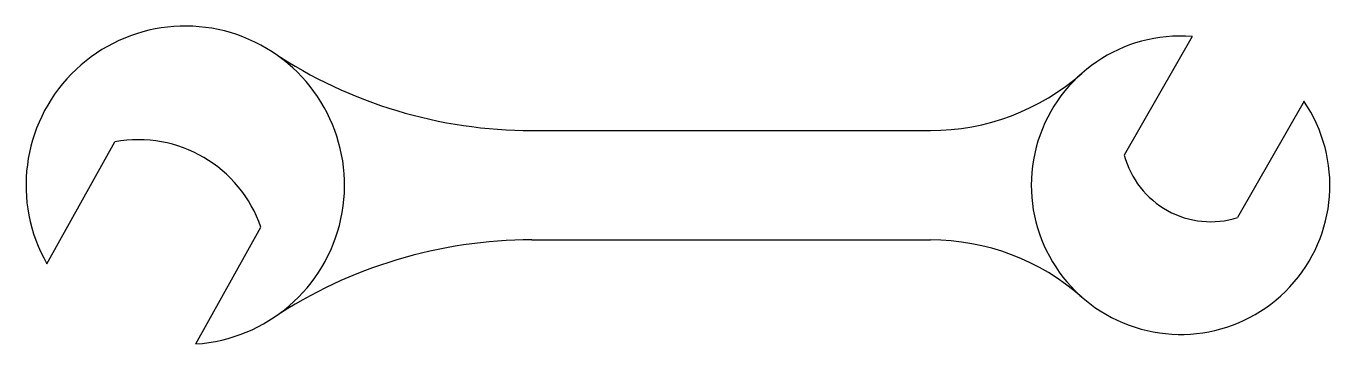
# Model space of a CAD drawing. Header units: metres. Extents: x 4 to 135, y 39 to 71.
import ezdxf

# ---------------------------------------------------------------- set-up
doc = ezdxf.new("R2010")
doc.units = ezdxf.units.M
doc.header["$MEASUREMENT"] = 0

msp = doc.modelspace()

# ---------------------------------------------------------------- linework, layer by layer
for p, q in [((120.9, 69.99), (114.09, 58.05)), ((132.15, 63.48), (125.48, 51.77)), ((54.58, 60.53), (94.62, 60.53)), ((5.84, 47.13), (12.67, 59.38)), ((20.81, 39.07), (27.35, 50.8)), ((54.58, 49.53), (94.62, 49.53))]:
    msp.add_line(p, q)
for centre, radius, start, end in [((19.75, 55.03), 16, 273.791, 209.6033), ((119.75, 55.03), 15, 85.6126, 34.2528), ((54.58, 107.53), 47, 236.4427, 270), ((94.62, 83.53), 23, 270, 311.4096), ((15.05, 46.6), 13, 18.8483, 100.5331), ((122.79, 60.36), 9, 194.8762, 287.3647), ((54.58, 2.53), 47, 90, 123.5573), ((94.62, 26.53), 23, 48.5904, 90)]:
    msp.add_arc(centre, radius, start, end)

doc.saveas('drawing.dxf')
